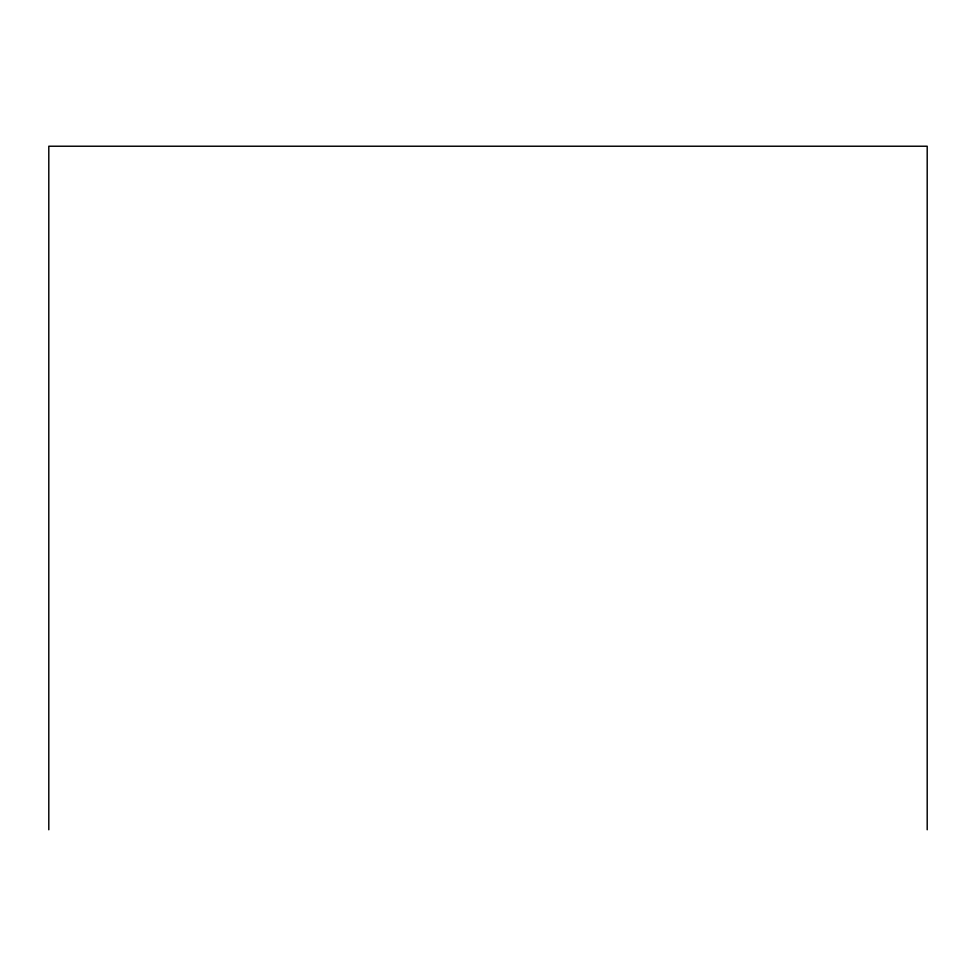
<?xml version="1.0" encoding="UTF-8"?>
<svg xmlns="http://www.w3.org/2000/svg" width="976" height="976" viewBox="0 0 976 976"><rect width="100%" height="100%" fill="white"/><g stroke="black" fill="none" stroke-linecap="round" stroke-linejoin="round"><path stroke-width="1.46" d="M927.2 829.771L927.2 146.229L48.8 146.229L48.8 829.771"/></g></svg>
